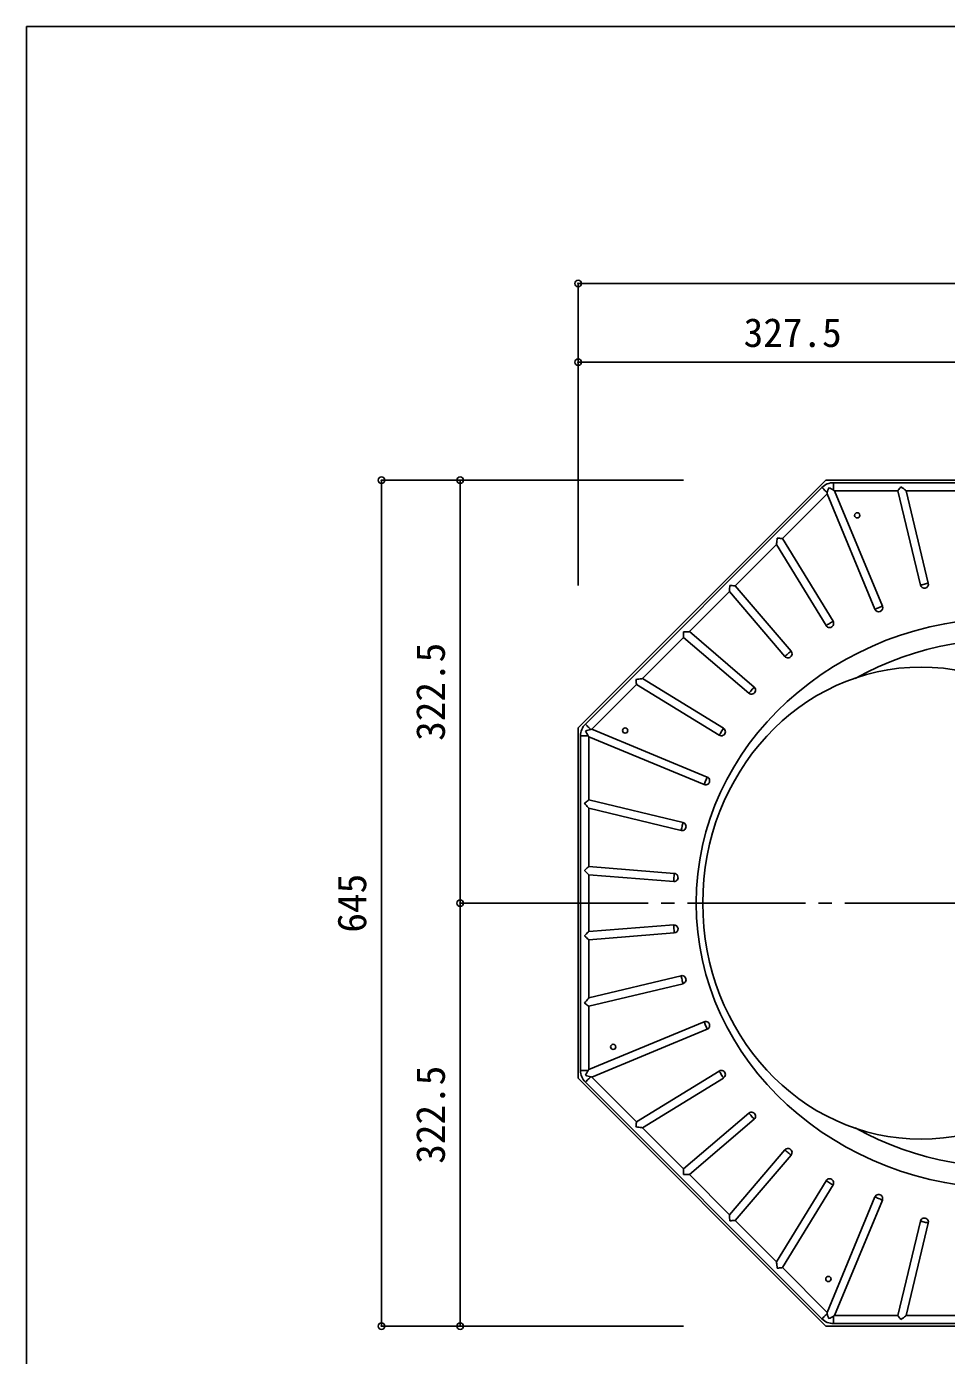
# Model space of a CAD drawing. Units: millimetres at full size, sheet at 1:10. Extents: x -1447 to 1393, y -1005 to 983.
# Drawn here: x -1447 to -745, y -30 to 983 of the extents above; entities that cross this region are included whole.
import ezdxf
from ezdxf.enums import TextEntityAlignment as Align

# ---------------------------------------------------------------- set-up
doc = ezdxf.new("R2010")
doc.units = ezdxf.units.MM
doc.header["$LTSCALE"] = 10
doc.header["$PDMODE"] = 32
doc.header["$PDSIZE"] = 5
doc.linetypes.add('CHAIN2', pattern=[12, 9, -1, 1, -1])
for name, color, linetype in [('0-0_Defpoints', 7, 'Continuous'), ('1-0', 7, 'Continuous'), ('1-1', 7, 'CHAIN2'), ('1-8', 7, 'Continuous')]:
    doc.layers.add(name, color=color, linetype=linetype)
doc.styles.add('ＭＳ ゴシック', font='')
doc.styles.get('ＭＳ ゴシック').set_extended_font_data('MS Gothic')

msp = doc.modelspace()

# ---------------------------------------------------------------- linework, layer by layer
at = {"layer": '0-0_Defpoints'}
msp.add_lwpolyline([(-1446.63, -1004.65), (1393.37, -1004.65), (1393.37, 983.35), (-1446.63, 983.35)], close=True, dxfattribs=at)
at = {"layer": '1-0'}
for p, q in [((-1025.97, 448.52), (-837.05, 637.44)), ((-839.95, 631.88), (-1020.41, 451.42)), ((-837.05, 637.44), (-569.89, 637.44)), ((-831.08, 629.84), (-831.08, 635.56)), ((-575.86, 635.56), (-831.08, 635.56)), ((-782.14, 629.36), (-830.35, 629.36)), ((-782.14, 629.36), (-764.87, 557.43)), ((-731.32, 629.36), (-775.77, 629.36)), ((-836.08, 626.99), (-870.17, 592.9)), ((-836.08, 626.99), (-799.63, 538.98)), ((-874.67, 588.39), (-906.1, 556.96)), ((-874.67, 588.39), (-836.8, 526.59)), ((-910.5, 552.57), (-941.1, 521.97)), ((-910.5, 552.57), (-868.27, 503.13)), ((-945.49, 517.57), (-976.92, 486.14)), ((-945.49, 517.57), (-895.68, 475.03)), ((-981.43, 481.64), (-1015.52, 447.55)), ((-981.43, 481.64), (-918.36, 442.99)), ((-1025.97, 448.52), (-1025.97, 181.36)), ((-1018.37, 442.55), (-1024.09, 442.55)), ((-1024.09, 187.33), (-1024.09, 442.55)), ((-1017.89, 441.82), (-929.88, 405.37)), ((-1017.89, 393.61), (-1017.89, 441.82)), ((-1017.89, 342.79), (-1017.89, 387.24)), ((-1017.89, 387.24), (-947.41, 370.32)), ((-1017.89, 293.3), (-1017.89, 336.57)), ((-1017.89, 336.57), (-953.07, 331.47)), ((-1017.89, 287.08), (-952.58, 292.22)), ((-1017.89, 242.64), (-1017.89, 287.08)), ((-1017.89, 236.27), (-945.96, 253.53)), ((-1017.89, 188.06), (-1017.89, 236.27)), ((-1015.52, 182.33), (-927.51, 218.78)), ((-1018.37, 187.33), (-1024.09, 187.33)), ((-837.05, -7.56), (-1025.97, 181.36)), ((-1020.41, 178.46), (-839.95, -2)), ((-1015.52, 182.33), (-981.43, 148.24)), ((-976.92, 143.73), (-915.12, 181.6)), ((-976.92, 143.73), (-945.49, 112.31)), ((-941.1, 107.91), (-891.66, 150.14)), ((-906.1, 72.91), (-863.56, 122.73)), ((-941.1, 107.91), (-910.5, 77.31)), ((-870.17, 36.98), (-831.52, 100.05)), ((-830.35, 0.52), (-793.9, 88.52)), ((-906.1, 72.91), (-874.67, 41.49)), ((-775.77, 0.52), (-758.85, 71)), ((-870.17, 36.98), (-836.08, 2.89)), ((-831.08, 0.04), (-831.08, -5.68)), ((-830.35, 0.52), (-782.14, 0.52)), ((-775.77, 0.52), (-731.32, 0.52)), ((-569.89, -7.56), (-837.05, -7.56)), ((-831.08, -5.68), (-575.86, -5.68))]:
    msp.add_line(p, q, dxfattribs=at)
for points in [[(-835.91, 627.84), (-836.36, 628.3), (-836.88, 628.82), (-837.44, 629.38), (-838.02, 629.95), (-838.58, 630.51), (-839.11, 631.04), (-839.57, 631.5), (-839.95, 631.88)], [(-831.08, 629.84), (-830.82, 629.67), (-830.57, 629.51), (-830.35, 629.36), (-793.9, 541.35), (-794.46, 541.12), (-795.15, 540.84), (-795.93, 540.51), (-796.76, 540.17), (-797.59, 539.83), (-798.37, 539.5), (-799.06, 539.21), (-799.63, 538.98)], [(-782.14, 629.36), (-781.77, 629.83), (-781.32, 630.4), (-780.81, 631.04), (-780.27, 631.74), (-779.7, 632.46)], [(-779.7, 632.46), (-778.78, 631.74), (-777.9, 631.04), (-777.09, 630.4), (-776.37, 629.83), (-775.77, 629.36)], [(-775.77, 629.36), (-758.85, 558.88), (-759.44, 558.74), (-760.16, 558.56), (-760.99, 558.37), (-761.86, 558.16), (-762.73, 557.95), (-763.56, 557.75), (-764.28, 557.57), (-764.87, 557.43)], [(-836.08, 626.99), (-836.03, 627.25), (-835.97, 627.53), (-835.91, 627.84)], [(-874.67, 588.39), (-874.58, 589.15), (-874.48, 590.06), (-874.35, 591.09), (-874.22, 592.21), (-874.09, 593.36)], [(-874.09, 593.36), (-873.18, 593.25), (-872.3, 593.15), (-871.48, 593.05), (-870.77, 592.97), (-870.17, 592.9)], [(-870.17, 592.9), (-831.52, 529.83), (-832.04, 529.51), (-832.67, 529.12), (-833.4, 528.68), (-834.16, 528.21), (-834.93, 527.74), (-835.65, 527.3), (-836.29, 526.91), (-836.8, 526.59)], [(-910.5, 552.57), (-910.47, 553.26), (-910.44, 554.1), (-910.4, 555.05), (-910.36, 556.07), (-910.32, 557.13)], [(-910.32, 557.13), (-909.34, 557.09), (-908.39, 557.05), (-907.52, 557.02), (-906.75, 556.99), (-906.1, 556.96)], [(-906.1, 556.96), (-863.56, 507.15), (-864.02, 506.76), (-864.59, 506.27), (-865.23, 505.72), (-865.91, 505.14), (-866.6, 504.56), (-867.24, 504.01), (-867.81, 503.52), (-868.27, 503.13)], [(-945.66, 521.79), (-944.6, 521.83), (-943.58, 521.87), (-942.63, 521.91), (-941.79, 521.94), (-941.1, 521.97)], [(-945.49, 517.57), (-945.52, 518.22), (-945.55, 518.99), (-945.58, 519.86), (-945.62, 520.81), (-945.66, 521.79)], [(-941.1, 521.97), (-891.66, 479.74), (-892.05, 479.28), (-892.54, 478.71), (-893.09, 478.07), (-893.67, 477.38), (-894.25, 476.7), (-894.8, 476.06), (-895.29, 475.49), (-895.68, 475.03)], [(-981.89, 485.56), (-980.74, 485.69), (-979.62, 485.82), (-978.59, 485.95), (-977.68, 486.05), (-976.92, 486.14)], [(-981.43, 481.64), (-981.5, 482.24), (-981.58, 482.95), (-981.68, 483.77), (-981.78, 484.65), (-981.89, 485.56)], [(-976.92, 486.14), (-915.12, 448.27), (-915.44, 447.76), (-915.83, 447.12), (-916.27, 446.4), (-916.74, 445.63), (-917.21, 444.87), (-917.65, 444.14), (-918.04, 443.51), (-918.36, 442.99)], [(-1016.37, 447.38), (-1016.83, 447.83), (-1017.35, 448.35), (-1017.91, 448.91), (-1018.48, 449.49), (-1019.04, 450.05), (-1019.57, 450.58), (-1020.03, 451.04), (-1020.41, 451.42)], [(-1016.37, 447.38), (-1016.06, 447.44), (-1015.78, 447.5), (-1015.52, 447.55), (-927.51, 411.1), (-927.74, 410.53), (-928.03, 409.84), (-928.36, 409.06), (-928.7, 408.23), (-929.04, 407.4), (-929.37, 406.62), (-929.65, 405.93), (-929.88, 405.37)], [(-1018.37, 442.55), (-1018.2, 442.29), (-1018.04, 442.04), (-1017.89, 441.82)], [(-1017.89, 393.61), (-1018.36, 393.24), (-1018.93, 392.79), (-1019.57, 392.28), (-1020.27, 391.74), (-1020.99, 391.17), (-1020.27, 390.26), (-1019.57, 389.37), (-1018.93, 388.56), (-1018.36, 387.84), (-1017.89, 387.24)], [(-1017.89, 393.61), (-945.96, 376.34), (-946.1, 375.75), (-946.28, 375.03), (-946.48, 374.2), (-946.69, 373.33), (-946.9, 372.46), (-947.09, 371.63), (-947.27, 370.91), (-947.41, 370.32)], [(-1017.89, 342.79), (-1018.36, 342.36), (-1018.93, 341.83), (-1019.57, 341.24), (-1020.27, 340.59), (-1020.99, 339.93), (-1020.27, 339.15), (-1019.57, 338.4), (-1018.93, 337.7), (-1018.36, 337.09), (-1017.89, 336.57)], [(-1017.89, 342.79), (-952.58, 337.65), (-952.63, 337.05), (-952.69, 336.3), (-952.76, 335.46), (-952.83, 334.56), (-952.9, 333.67), (-952.96, 332.83), (-953.02, 332.08), (-953.07, 331.47)], [(-1017.89, 293.3), (-953.07, 298.4), (-953.02, 297.8), (-952.96, 297.05), (-952.9, 296.21), (-952.83, 295.31), (-952.76, 294.42), (-952.69, 293.58), (-952.63, 292.83), (-952.58, 292.22)], [(-1017.89, 293.3), (-1018.36, 292.79), (-1018.93, 292.18), (-1019.57, 291.48), (-1020.27, 290.73), (-1020.99, 289.95), (-1020.27, 289.28), (-1019.57, 288.64), (-1018.93, 288.05), (-1018.36, 287.52), (-1017.89, 287.08)], [(-1017.89, 242.64), (-947.41, 259.56), (-947.27, 258.97), (-947.09, 258.24), (-946.9, 257.42), (-946.69, 256.55), (-946.48, 255.68), (-946.28, 254.85), (-946.1, 254.12), (-945.96, 253.53)], [(-1017.89, 242.64), (-1018.36, 242.04), (-1018.93, 241.32), (-1019.57, 240.5), (-1020.27, 239.62), (-1020.99, 238.71), (-1020.27, 238.14), (-1019.57, 237.59), (-1018.93, 237.09), (-1018.36, 236.64), (-1017.89, 236.27)], [(-1017.89, 188.06), (-929.88, 224.51), (-929.65, 223.95), (-929.37, 223.26), (-929.04, 222.47), (-928.7, 221.65), (-928.36, 220.82), (-928.03, 220.03), (-927.74, 219.34), (-927.51, 218.78)], [(-1016.37, 182.5), (-1016.83, 182.04), (-1017.35, 181.52), (-1017.91, 180.96), (-1018.48, 180.39), (-1019.04, 179.83), (-1019.57, 179.3), (-1020.03, 178.84), (-1020.41, 178.46)], [(-1017.89, 188.06), (-1018.04, 187.83), (-1018.2, 187.59), (-1018.37, 187.33)], [(-1015.52, 182.33), (-1015.78, 182.38), (-1016.06, 182.44), (-1016.37, 182.5)], [(-981.43, 148.24), (-918.36, 186.89), (-918.04, 186.37), (-917.65, 185.73), (-917.21, 185.01), (-916.74, 184.25), (-916.27, 183.48), (-915.83, 182.76), (-915.44, 182.12), (-915.12, 181.6)], [(-945.49, 112.31), (-895.68, 154.85), (-895.29, 154.39), (-894.8, 153.82), (-894.25, 153.18), (-893.67, 152.49), (-893.09, 151.81), (-892.54, 151.17), (-892.05, 150.6), (-891.66, 150.14)], [(-981.89, 144.32), (-981.78, 145.23), (-981.68, 146.11), (-981.58, 146.92), (-981.5, 147.64), (-981.43, 148.24)], [(-976.92, 143.73), (-977.68, 143.82), (-978.59, 143.93), (-979.62, 144.05), (-980.74, 144.18), (-981.89, 144.32)], [(-910.5, 77.31), (-868.27, 126.75), (-867.81, 126.36), (-867.24, 125.87), (-866.6, 125.32), (-865.91, 124.74), (-865.23, 124.16), (-864.59, 123.61), (-864.02, 123.12), (-863.56, 122.73)], [(-945.66, 108.09), (-945.62, 109.07), (-945.58, 110.01), (-945.55, 110.89), (-945.52, 111.66), (-945.49, 112.31)], [(-941.1, 107.91), (-941.79, 107.94), (-942.63, 107.97), (-943.58, 108.01), (-944.6, 108.05), (-945.66, 108.09)], [(-874.67, 41.49), (-836.8, 103.29), (-836.29, 102.97), (-835.65, 102.58), (-834.93, 102.14), (-834.16, 101.67), (-833.4, 101.2), (-832.67, 100.76), (-832.04, 100.37), (-831.52, 100.05)], [(-836.08, 2.89), (-799.63, 90.9), (-799.06, 90.66), (-798.37, 90.38), (-797.59, 90.05), (-796.76, 89.71), (-795.93, 89.37), (-795.15, 89.04), (-794.46, 88.76), (-793.9, 88.52)], [(-910.32, 72.75), (-910.36, 73.81), (-910.4, 74.83), (-910.44, 75.78), (-910.47, 76.61), (-910.5, 77.31)], [(-906.1, 72.91), (-906.75, 72.89), (-907.52, 72.86), (-908.39, 72.82), (-909.34, 72.79), (-910.32, 72.75)], [(-782.14, 0.52), (-764.87, 72.44), (-764.28, 72.3), (-763.56, 72.13), (-762.73, 71.93), (-761.86, 71.72), (-760.99, 71.51), (-760.16, 71.31), (-759.44, 71.14), (-758.85, 71)], [(-874.09, 36.52), (-874.22, 37.67), (-874.35, 38.79), (-874.48, 39.82), (-874.58, 40.73), (-874.67, 41.49)], [(-870.17, 36.98), (-870.77, 36.91), (-871.48, 36.82), (-872.3, 36.73), (-873.18, 36.62), (-874.09, 36.52)], [(-835.91, 2.04), (-836.36, 1.58), (-836.88, 1.06), (-837.44, 0.5), (-838.02, -0.07), (-838.58, -0.64), (-839.11, -1.16), (-839.57, -1.62), (-839.95, -2)], [(-835.91, 2.04), (-835.97, 2.34), (-836.03, 2.63), (-836.08, 2.89)], [(-830.35, 0.52), (-830.57, 0.37), (-830.82, 0.21), (-831.08, 0.04)], [(-779.7, -2.58), (-780.27, -1.86), (-780.81, -1.17), (-781.32, -0.52), (-781.77, 0.05), (-782.14, 0.52)], [(-775.77, 0.52), (-776.37, 0.05), (-777.09, -0.52), (-777.9, -1.17), (-778.78, -1.86), (-779.7, -2.58)]]:
    msp.add_lwpolyline(points, dxfattribs=at)
for centre in [(-813.06, 610.65), (-990.06, 446.54), (-999.18, 205.35), (-835.07, 28.35)]:
    msp.add_circle(centre, 2, dxfattribs=at)
for centre, radius, start, end in [((-831.08, 623.01), 12.55, 89.99946, 135.00051), ((-814.35, 623.25), 22.04, 157.35499, 167.9828), ((-842.91, 611.67), 21.69, 56.92956, 67.73256), ((-761.86, 558.16), 3.1, 193.50018, 13.49972), ((-796.76, 540.17), 3.1, 202.50014, 22.49975), ((-834.16, 528.21), 3.1, 211.49972, 31.49989), ((-865.91, 505.14), 3.1, 220.49994, 40.49999), ((-893.67, 477.38), 3.1, 229.50002, 49.50022), ((-1011.54, 442.55), 12.55, 135.00025, 180), ((-999.6, 454.69), 22.36, 202.43064, 212.90724), ((-1011.92, 426.27), 21.57, 101.89954, 112.76266), ((-916.74, 445.63), 3.1, 238.4998, 58.50021), ((-928.7, 408.23), 3.1, 247.4999, 67.50016), ((-946.69, 373.33), 3.1, 256.49996, 76.50015), ((-952.83, 334.56), 3.1, 265.49992, 85.50026), ((-952.83, 295.31), 3.1, 274.49994, 94.49986), ((-946.69, 256.55), 3.1, 283.49991, 103.5), ((-928.7, 221.65), 3.1, 292.49986, 112.50003), ((-1011.54, 187.33), 12.55, 180, 224.99988), ((-1000.2, 175.5), 21.69, 146.92956, 157.73256), ((-1011.82, 203.92), 21.9, 247.32006, 258.01774), ((-916.74, 184.25), 3.1, 301.49992, 121.5), ((-893.67, 152.49), 3.1, 310.49983, 130.50002), ((-865.91, 124.74), 3.1, 319.49986, 139.49999), ((-834.16, 101.67), 3.1, 328.50004, 148.50011), ((-796.76, 89.71), 3.1, 337.5, 157.50011), ((-761.86, 71.72), 3.1, 346.49991, 166.50018), ((-814.91, 6.45), 21.45, 191.87066, 202.79179), ((-843.02, 18.42), 21.92, 292.32544, 303.0117), ((-831.08, 6.87), 12.55, 225.00012, 269.99991)]:
    msp.add_arc(centre, radius, start, end, dxfattribs=at)
msp.add_ellipse((-698.47, 314.94), major_axis=(-221.29, 0), ratio=0.909621, start_param=1.017854, end_param=5.2653313, dxfattribs=at)
for centre, major_axis, ratio in [((-698.47, 314.94), (237.5, 0), 0.915789), ((-764.39, 314.94), (0, 180), 0.925114)]:
    msp.add_ellipse(centre, major_axis=major_axis, ratio=ratio, dxfattribs=at)
at = {"layer": '1-1'}
msp.add_line((-1062.54, 314.94), (-334.86, 314.94), dxfattribs=at)
at = {"layer": '1-8'}
for p, q in [((-1025.97, 787.44), (-380.97, 787.44)), ((-1025.97, 787.44), (-1025.97, 727.44)), ((-1025.97, 727.44), (-698.47, 727.44)), ((-1025.97, 727.44), (-1025.97, 557.09)), ((-1175.97, 637.44), (-1175.97, -7.56)), ((-1175.97, 637.44), (-1115.97, 637.44)), ((-1115.97, 637.44), (-1115.97, 314.94)), ((-1115.97, 637.44), (-945.58, 637.44)), ((-1115.97, 314.94), (-1055.97, 314.94)), ((-1115.97, 314.94), (-1115.97, -7.56)), ((-1175.97, -7.56), (-1115.97, -7.56)), ((-1115.97, -7.56), (-945.58, -7.56))]:
    msp.add_line(p, q, dxfattribs=at)
for p in [(-1025.97, 787.44), (-1025.97, 727.44), (-1175.97, 637.44), (-1115.97, 637.44), (-1115.97, 314.94), (-1175.97, -7.56), (-1115.97, -7.56)]:
    msp.add_point(p, dxfattribs=at)

# ---------------------------------------------------------------- texts
at = {"layer": '1-8', "style": 'ＭＳ ゴシック'}
msp.add_text('327.5', height=21.99, dxfattribs=at).set_placement((-899.72, 732.44), align=Align.BOTTOM_LEFT)
for s, p in [('322.5', (-1120.97, 438.69)), ('645', (-1180.97, 292.44)), ('322.5', (-1120.97, 116.19))]:
    msp.add_text(s, height=21.99, rotation=90, dxfattribs=at).set_placement(p, align=Align.BOTTOM_LEFT)

doc.saveas('drawing.dxf')
